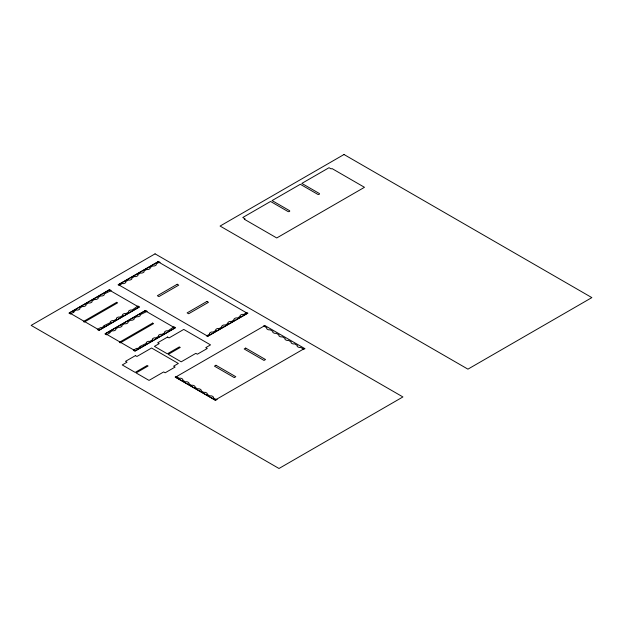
<?xml version="1.0" encoding="UTF-8"?>
<svg xmlns="http://www.w3.org/2000/svg" width="623" height="623" viewBox="0 0 623 623"><rect width="100%" height="100%" fill="white"/><g stroke="black" fill="none" stroke-linecap="round" stroke-linejoin="round"><path stroke-width="0.93" d="M159.052 262.33L156.007 264.09C157.627 264.97 153.554 266.675 152.954 265.857L149.902 267.617C151.514 268.466 147.519 270.203 146.857 269.377L143.804 271.137C145.432 272.002 141.32 273.738 140.751 272.897L137.699 274.657C139.326 275.537 135.246 277.251 134.654 276.417L131.601 278.185C133.213 279.073 129.125 280.763 128.548 279.945L125.503 281.705C127.115 282.585 123.004 284.298 122.451 283.465L119.297 285.272L118.059 284.797L158.46 261.473L160.072 262.408L159.628 262.665M245.875 312.458L247.938 313.135L207.537 336.459L206.696 335.937L209.842 333.92C208.394 333.219 211.812 331.304 212.895 332.16L215.947 330.4C214.491 329.707 217.91 327.776 218.992 328.64L222.045 326.88C220.589 326.195 224.015 324.256 225.098 325.12L228.15 323.353C226.686 322.667 230.113 320.736 231.195 321.593L234.248 319.833C232.784 319.202 236.195 317.2 237.301 318.073L240.346 316.313C238.897 315.69 242.292 313.673 243.398 314.553L246.451 312.785M264.767 325.634L175.546 377.149L215.2 400.044L304.421 348.53M303.51 349.059L300.457 347.299C299.78 348.148 295.87 346.372 297.412 345.539L294.36 343.779C293.799 344.612 289.742 342.899 291.307 342.019L288.254 340.259C287.522 341.093 283.675 339.333 285.209 338.491L282.157 336.731C281.448 337.573 277.546 335.82 279.104 334.972L276.059 333.212C275.506 334.045 271.418 332.332 273.006 331.452L269.954 329.692C269.3 330.533 265.406 328.773 266.901 327.924L263.755 325.915L264.596 325.393L304.997 348.716L302.942 349.394M216.687 399.187L217.131 399.444L215.519 400.379L175.118 377.055L176.356 376.58L179.51 378.387C180.577 377.53 184.058 379.438 182.562 380.147L185.607 381.907C186.659 381.058 190.163 382.904 188.66 383.667L191.713 385.427C192.811 384.555 196.245 386.579 194.765 387.187L197.81 388.954C198.885 388.09 202.35 390.014 200.863 390.714L203.916 392.474C205.014 391.602 208.44 393.611 206.961 394.234L210.013 395.994C211.072 395.146 214.553 397.007 213.066 397.754L216.119 399.514M73.911 311.998L70.539 314.031L68.927 313.104L109.57 289.633L111.182 290.567L104.018 294.048C105.645 294.913 101.565 296.641 100.965 295.808L97.912 297.568C99.54 298.448 95.451 300.154 94.867 299.328L91.815 301.088C93.427 301.945 89.385 303.681 88.762 302.848L85.709 304.616C87.352 305.511 83.155 307.194 82.664 306.376L79.612 308.136C81.231 309.024 77.143 310.721 76.559 309.896L73.514 311.656L73.903 312.014M104.08 325.65L104.469 326.008L101.424 327.768L100.599 327.589L97.305 329.489L98.917 330.424L139.568 306.952L137.948 306.018L131.928 310.161C131.297 309.32 127.326 311.041 128.875 311.921L125.823 313.681C125.091 312.847 121.228 314.607 122.778 315.44L119.725 317.208C119.024 316.367 115.115 318.127 116.672 318.968L113.627 320.728C112.981 319.887 109.025 321.624 110.575 322.488L104.08 325.634M109.889 332.768L106.517 334.808L104.905 333.873L145.548 310.41L147.16 311.336L139.996 314.817C141.6 315.674 137.597 317.411 136.943 316.577L133.898 318.337C135.534 319.202 131.484 320.923 130.846 320.105L127.793 321.865C129.405 322.737 125.41 324.443 124.74 323.625L121.695 325.385C123.315 326.257 119.281 327.971 118.643 327.145L115.59 328.905C117.217 329.801 113.059 331.491 112.545 330.665L109.492 332.433L109.889 332.768M140.058 346.427L140.455 346.785L137.403 348.545L136.577 348.366L133.283 350.258L134.895 351.193L175.546 327.729L173.934 326.795L167.906 330.93C167.213 330.097 163.273 331.841 164.854 332.698L161.809 334.458C161.108 333.617 157.214 335.361 158.756 336.218L155.703 337.978C155.057 337.136 151.093 338.865 152.658 339.737L149.606 341.497C148.952 340.656 145.003 342.409 146.553 343.257L140.066 346.411M244.894 218.821L244.325 219.241L276.744 237.963L364.478 187.305L332.059 168.592L331.093 168.88L329.037 167.704L301.836 183.403L319.186 193.418A1.075 0.623 0 0 1 319.186 194.298A1.075 0.623 0 0 1 317.675 194.298L300.325 184.283L272.08 200.583L289.43 210.605A1.075 0.623 0 0 1 289.43 211.477A1.075 0.623 0 0 1 287.912 211.477L270.561 201.463L242.791 217.497L244.894 218.844M155.072 253.849L31.15 325.393L278.995 468.488L402.917 396.944L155.072 253.849M109.204 289.999L69.542 312.886L99.291 330.058L138.945 307.162L109.204 289.999M158.141 261.8L118.487 284.695L207.708 336.21L247.362 313.314L158.141 261.8M344.005 154.512L220.083 226.056L467.928 369.151L591.85 297.607L344.005 154.512M116.672 302.319L83.357 321.554L84.284 322.083L117.591 302.856L116.672 302.319M177.212 284.259L157.378 295.707L158.896 296.587L178.723 285.139L177.212 284.259M145.182 310.768L105.528 333.663L135.269 350.835L174.923 327.939L145.182 310.768M152.651 323.096L119.343 342.323L120.262 342.86L153.57 323.625L152.651 323.096M206.953 301.431L187.126 312.878L188.637 313.758L208.471 302.311L206.953 301.431M135.432 355.616L125.519 361.34L127.006 362.197L122.248 364.946L135.175 372.406L147.16 365.483L148.087 366.013L136.094 372.936L149.022 380.396L163.685 371.931L165.173 372.788L175.086 367.064L173.599 366.207L178.357 363.458L151.591 348.008L136.92 356.473L135.432 355.616M167.61 337.043L157.697 342.767L159.184 343.623L154.426 346.365L167.346 353.825L179.338 346.91L180.257 347.439L168.272 354.362L181.192 361.823L195.863 353.35L197.351 354.214L207.264 348.491L205.777 347.626L210.527 344.885L183.762 329.427L169.098 337.9L167.61 337.043M215.955 365.265L214.444 366.145L234.271 377.593L235.79 376.713L215.955 365.265M245.703 348.093L244.185 348.973L264.012 360.421L265.53 359.541L245.703 348.093"/></g></svg>
